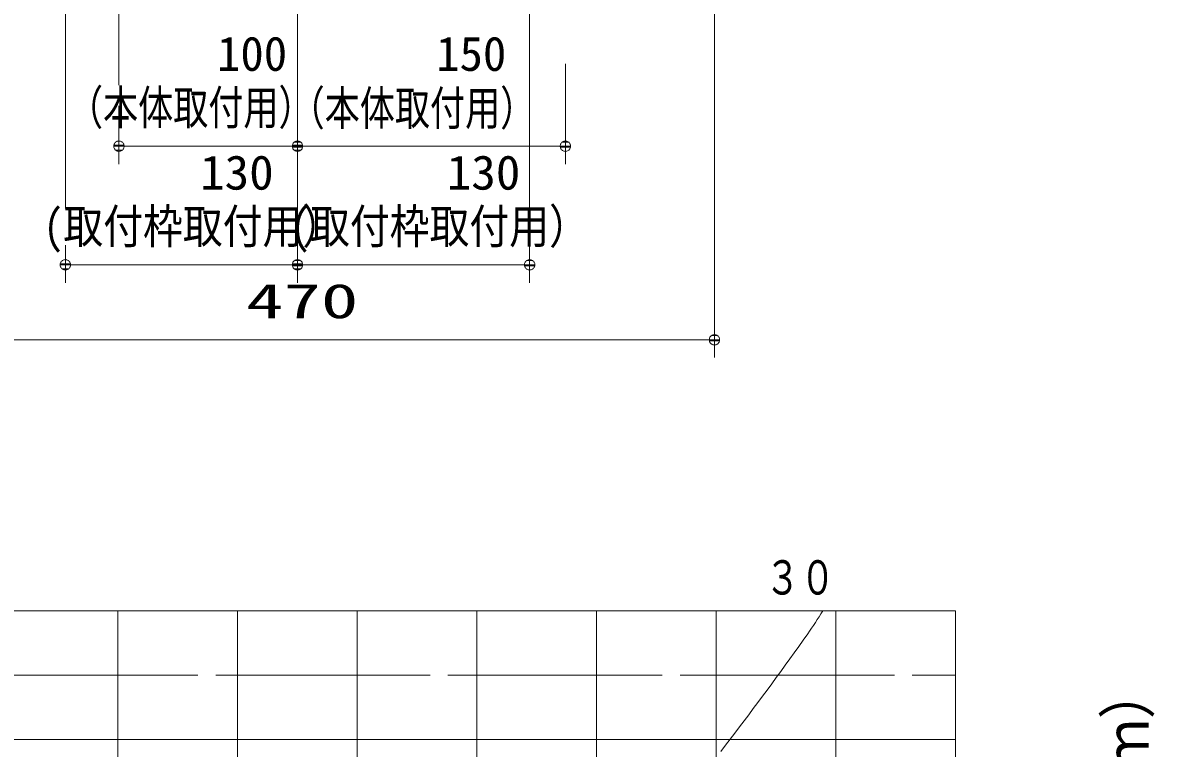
# Model space of a CAD drawing. Units: millimetres on the paper, with parts at other scales. Extents: x -305 to 305, y -152 to 152.
# Drawn here: x -233 to -169.6, y -70 to -29.4 of the extents above; entities that cross this region are included whole.
import ezdxf
from ezdxf.enums import TextEntityAlignment as Align

# ---------------------------------------------------------------- set-up
doc = ezdxf.new("R2010")
doc.units = ezdxf.units.MM
doc.linetypes.add('LONG_DASHED2', pattern=[13, 12, -1])
for name, color, linetype, lineweight in [('0-0_PV', 7, 'Continuous', 9), ('0-1_0', 7, 'Continuous', 9), ('0-3_S3', 7, 'Continuous', 9)]:
    doc.layers.add(name, color=color, linetype=linetype, lineweight=lineweight)
doc.styles.add('ＭＳ ゴシック', font='')
doc.styles.get('ＭＳ ゴシック').set_extended_font_data('MS Gothic')

# ---------------------------------------------------------------- blocks, each defined once
blk = doc.blocks.new('_DOTSMALL')
at = {"layer": '0-1_0'}
for p, q in [((0.0746, 0.1), (-0.0746, 0.1)), ((0.1223, -0.0248), (-0.1223, -0.0248))]:
    blk.add_line(p, q, dxfattribs=at)
for points in [[(0.125, 0), (0.124, 0.0157), (0.1211, 0.0311), (0.1162, 0.046), (0.1095, 0.0602), (0.1011, 0.0735), (0.0911, 0.0856), (0.0797, 0.0963), (0.067, 0.1055), (0.0532, 0.1131), (0.0386, 0.1189), (0.0234, 0.1228), (0.0078, 0.1248), (-0.0078, 0.1248), (-0.0234, 0.1228), (-0.0386, 0.1189), (-0.0532, 0.1131), (-0.067, 0.1055), (-0.0797, 0.0963), (-0.0911, 0.0856), (-0.1011, 0.0735), (-0.1095, 0.0602), (-0.1162, 0.046), (-0.1211, 0.0311), (-0.124, 0.0157), (-0.125, 0), (0, 0)], [(-0.125, 0), (-0.124, -0.0157), (-0.1211, -0.0311), (-0.1162, -0.046), (-0.1095, -0.0602), (-0.1011, -0.0735), (-0.0911, -0.0856), (-0.0797, -0.0963), (-0.067, -0.1055), (-0.0532, -0.1131), (-0.0386, -0.1189), (-0.0234, -0.1228), (-0.0078, -0.1248), (0.0078, -0.1248), (0.0234, -0.1228), (0.0386, -0.1189), (0.0532, -0.1131), (0.067, -0.1055), (0.0797, -0.0963), (0.0911, -0.0856), (0.1011, -0.0735), (0.1095, -0.0602), (0.1162, -0.046), (0.1211, -0.0311), (0.124, -0.0157), (0.125, 0), (0, 0)]]:
    blk.add_lwpolyline(points, close=True, dxfattribs=at)

msp = doc.modelspace()

# ---------------------------------------------------------------- linework, layer by layer
at = {"layer": '0-0_PV'}
for p, q in [((-261.195, -62.302), (-180.783, -62.302)), ((-261.195, -62.302), (-180.783, -62.302)), ((-220.989, -62.302), (-220.989, -112.67)), ((-207.587, -62.302), (-207.587, -108.44)), ((-194.185, -62.302), (-194.185, -112.67)), ((-180.783, -62.302), (-180.783, -112.67)), ((-261.195, -69.497), (-180.783, -69.497))]:
    msp.add_line(p, q, dxfattribs=at)
at = {"layer": '0-0_PV', "linetype": 'LONG_DASHED2'}
for p, q in [((-227.69, -62.302), (-227.69, -112.67)), ((-214.288, -62.302), (-214.288, -112.67)), ((-200.886, -62.302), (-200.886, -91.084)), ((-187.484, -62.302), (-187.484, -112.67)), ((-261.195, -65.9), (-180.783, -65.9))]:
    msp.add_line(p, q, dxfattribs=at)
at = {"layer": '0-0_PV'}
for points in [[(-192.875, -68.799), (-192.615, -68.456), (-192.355, -68.112), (-192.097, -67.767), (-191.839, -67.423), (-191.582, -67.077), (-191.326, -66.731), (-191.07, -66.384), (-190.816, -66.037), (-190.562, -65.689), (-190.309, -65.341), (-190.056, -64.992), (-189.805, -64.643), (-189.554, -64.293), (-189.304, -63.942), (-189.054, -63.591), (-189.054, -63.591)], [(-193.922, -70.166), (-193.659, -69.825), (-193.397, -69.484), (-193.135, -69.141), (-192.875, -68.799)]]:
    msp.add_lwpolyline(points, dxfattribs=at)
msp.add_arc((-206.574, -51.227), 21.443, 324.78924, 328.90558, dxfattribs=at)
at = {"layer": '0-3_S3'}
for p, q in [((-194.273, -21.203), (-194.273, -48.133)), ((-230.622, -23.203), (-230.622, -39.79)), ((-227.622, -23.203), (-227.622, -32.894)), ((-217.622, -23.203), (-217.622, -43.937)), ((-204.622, -23.203), (-204.622, -39.952)), ((-202.622, -31.684), (-202.622, -37.3)), ((-227.622, -34.043), (-227.622, -37.3)), ((-217.622, -36.3), (-227.622, -36.3)), ((-202.622, -36.3), (-217.622, -36.3)), ((-217.622, -36.781), (-217.622, -43.937)), ((-230.622, -41.832), (-230.622, -43.937)), ((-204.622, -41.913), (-204.622, -43.937)), ((-217.622, -42.937), (-230.622, -42.937)), ((-204.622, -42.937), (-217.622, -42.937)), ((-194.273, -47.133), (-241.358, -47.133))]:
    msp.add_line(p, q, dxfattribs=at)

# ---------------------------------------------------------------- block references
at = {"layer": '0-3_S3', "xscale": 2.32, "yscale": 2.32, "rotation": 180}
for p in [(-227.622, -36.3), (-217.622, -36.3), (-230.622, -42.937), (-217.622, -42.937)]:
    msp.add_blockref('_DOTSMALL', p, dxfattribs=at)
at = {"layer": '0-3_S3', "xscale": 2.32, "yscale": 2.32}
for p in [(-217.622, -36.3), (-202.622, -36.3), (-217.622, -42.937), (-204.622, -42.937), (-194.273, -47.133)]:
    msp.add_blockref('_DOTSMALL', p, dxfattribs=at)

# ---------------------------------------------------------------- texts
at = {"layer": '0-0_PV', "style": 'ＭＳ ゴシック', "width": 0.75}
msp.add_text('３０', height=1.921, dxfattribs=at).set_placement((-191.443, -61.966), align=Align.BOTTOM_LEFT)
at = {"layer": '0-0_PV', "style": 'ＭＳ ゴシック', "width": 0.9}
msp.add_text('ハ゜イフ゜抵抗曲線（ｍ）', height=2.405, rotation=90, dxfattribs=at).set_placement((-169.234, -100.833), align=Align.BOTTOM_LEFT)
at = {"layer": '0-3_S3', "style": 'ＭＳ ゴシック'}
for s, p in [('\u3000\u3000100', (-227.377, -32.661)), ('\u3000\u3000150', (-215.105, -32.664))]:
    msp.add_text(s, height=1.924, dxfattribs=at).set_placement(p, align=Align.BOTTOM_LEFT)
for s, height, width, p in [('（本体取付用）', 1.921, 0.75, (-230.476, -35.67)), ('（本体取付用）', 1.921, 0.75, (-218.063, -35.703)), ('\u3000\u3000130', 1.924, 1.05, (-228.589, -39.309)), ('\u3000\u3000130', 1.924, 1.05, (-214.776, -39.309)), ('(取付枠取付用）', 1.924, 0.85, (-231.847, -42.322)), ('(取付枠取付用）', 1.924, 0.85, (-218.034, -42.322)), ('470', 1.924, 1.6, (-220.498, -46.503))]:
    msp.add_text(s, height=height, dxfattribs=dict(at, width=width)).set_placement(p, align=Align.BOTTOM_LEFT)

doc.saveas('drawing.dxf')
